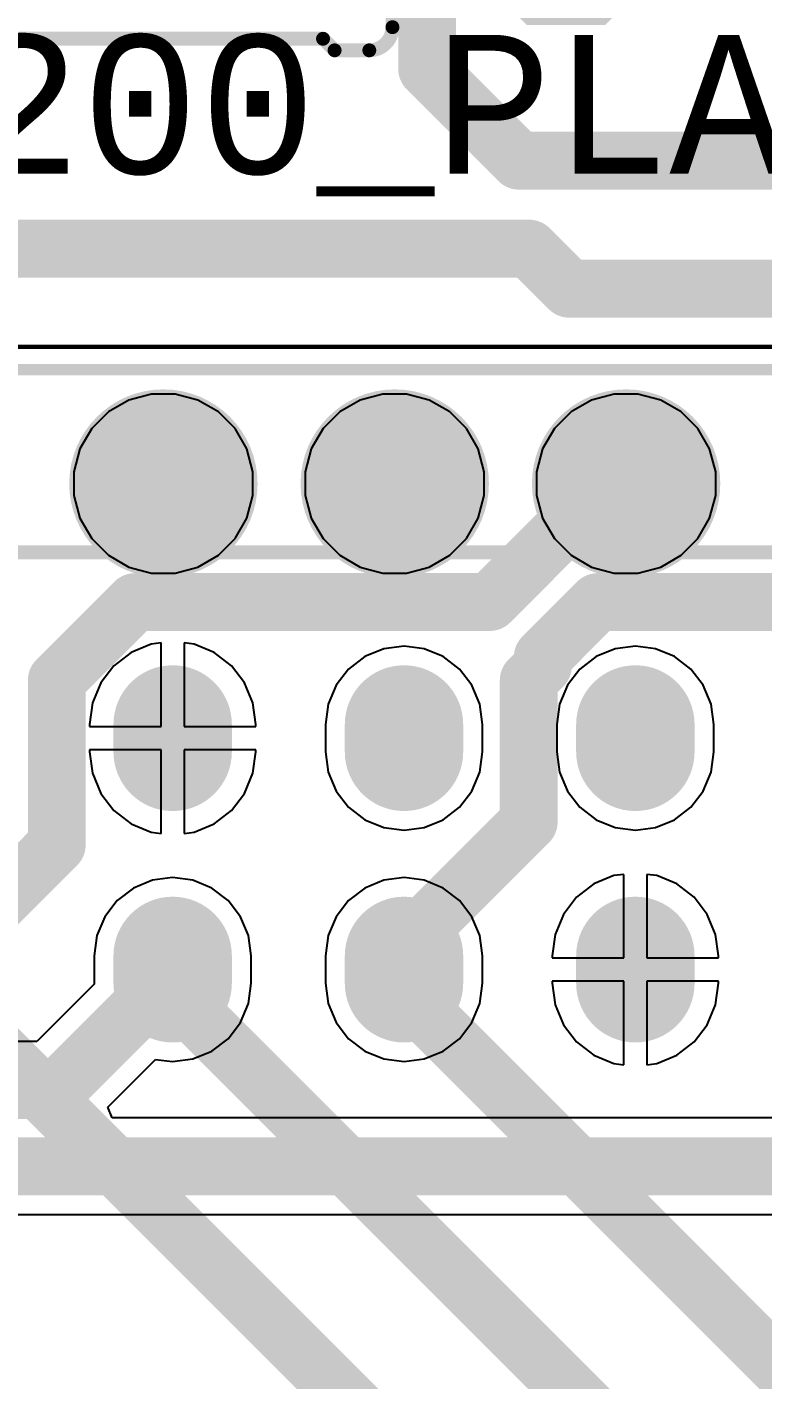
# Model space of a CAD drawing. Header units: inches. Extents: x -0.01 to 8.25, y -0.01 to 4.91.
# Drawn here: x 0.587 to 0.905, y 1.18 to 1.765 of the extents above; entities that cross this region are included whole.
import ezdxf

# ---------------------------------------------------------------- set-up
doc = ezdxf.new("R2010")
doc.units = ezdxf.units.IN
doc.header["$MEASUREMENT"] = 0
for name, color, linetype in [('Bottom Courtyard', 56, 'Continuous'), ('Bottom Layer', 5, 'Continuous'), ('Bottom Solder', 6, 'Continuous'), ('Multi-Layer', 9, 'Continuous'), ('Pad Holes', 156, 'Continuous'), ('Top Assembly', 56, 'Continuous'), ('Top Courtyard', 56, 'Continuous'), ('Top Layer', 1, 'Continuous'), ('Top Overlay', 2, 'Continuous'), ('Top Solder', 216, 'Continuous')]:
    doc.layers.add(name, color=color, linetype=linetype)
doc.styles.add('Consolas', font='', dxfattribs={"height": 0.2})
doc.styles.get('Consolas').set_extended_font_data('Consolas')

# ---------------------------------------------------------------- blocks, each defined once
blk = doc.blocks.new('MODULE_ESP32_DEVKITC_32D_37')
at = {"layer": 'Bottom Layer'}
h = blk.add_hatch(color=5, dxfattribs=at)
edge = h.paths.add_edge_path()
edge.add_arc((0.5, 0.47795), 0.03071, 0, 360)
h = blk.add_hatch(color=5, dxfattribs=at)
edge = h.paths.add_edge_path()
edge.add_arc((0.5, 0.37795), 0.03071, 0, 360)
h = blk.add_hatch(color=5, dxfattribs=at)
edge = h.paths.add_edge_path()
edge.add_arc((0.5, 0.27795), 0.03071, 0, 360)
at = {"layer": 'Bottom Solder'}
h = blk.add_hatch(color=6, dxfattribs=at)
edge = h.paths.add_edge_path()
edge.add_arc((0.5, 0.47795), 0.04071, 0, 360)
h = blk.add_hatch(color=6, dxfattribs=at)
edge = h.paths.add_edge_path()
edge.add_arc((0.5, 0.37795), 0.04071, 0, 360)
h = blk.add_hatch(color=6, dxfattribs=at)
edge = h.paths.add_edge_path()
edge.add_arc((0.5, 0.27795), 0.04071, 0, 360)
at = {"layer": 'Multi-Layer'}
h = blk.add_hatch(color=9, dxfattribs=at)
edge = h.paths.add_edge_path()
edge.add_arc((0.5, 0.47795), 0.03071, 0, 360)
h = blk.add_hatch(color=9, dxfattribs=at)
edge = h.paths.add_edge_path()
edge.add_arc((0.5, 0.37795), 0.03071, 0, 360)
h = blk.add_hatch(color=9, dxfattribs=at)
edge = h.paths.add_edge_path()
edge.add_arc((0.5, 0.27795), 0.03071, 0, 360)
at = {"layer": 'Pad Holes'}
h = blk.add_hatch(color=7, dxfattribs=at)
edge = h.paths.add_edge_path()
edge.add_arc((0.5, 0.47795), 0.02047, 0, 360)
h = blk.add_hatch(color=7, dxfattribs=at)
edge = h.paths.add_edge_path()
edge.add_arc((0.5, 0.37795), 0.02047, 0, 360)
h = blk.add_hatch(color=7, dxfattribs=at)
edge = h.paths.add_edge_path()
edge.add_arc((0.5, 0.27795), 0.02047, 0, 360)
at = {"layer": 'Top Layer'}
h = blk.add_hatch(color=1, dxfattribs=at)
edge = h.paths.add_edge_path()
edge.add_arc((0.5, 0.47795), 0.03071, 0, 360)
h = blk.add_hatch(color=1, dxfattribs=at)
edge = h.paths.add_edge_path()
edge.add_arc((0.5, 0.37795), 0.03071, 0, 360)
h = blk.add_hatch(color=1, dxfattribs=at)
edge = h.paths.add_edge_path()
edge.add_arc((0.5, 0.27795), 0.03071, 0, 360)
at = {"layer": 'Top Solder'}
h = blk.add_hatch(color=216, dxfattribs=at)
edge = h.paths.add_edge_path()
edge.add_arc((0.5, 0.47795), 0.04071, 0, 360)
h = blk.add_hatch(color=216, dxfattribs=at)
edge = h.paths.add_edge_path()
edge.add_arc((0.5, 0.37795), 0.04071, 0, 360)
h = blk.add_hatch(color=216, dxfattribs=at)
edge = h.paths.add_edge_path()
edge.add_arc((0.5, 0.27795), 0.04071, 0, 360)
at = {"layer": 'Top Assembly'}
blk.add_lwpolyline([(0.54921, 1.0689, 0.005, 0.005, 0), (0.54921, -1.07283, 0.005, 0.005, 0)], format="xyseb", dxfattribs=at)
at = {"layer": 'Top Courtyard'}
blk.add_lwpolyline([(0.55906, 1.07874, 0.00197, 0.00197, 0), (0.55906, -1.08268, 0.00197, 0.00197, 0)], format="xyseb", dxfattribs=at)
at = {"layer": 'Top Overlay'}
blk.add_lwpolyline([(0.54921, 1.0689, 0.005, 0.005, 0), (0.54921, -1.07283, 0.005, 0.005, 0)], format="xyseb", dxfattribs=at)
blk = doc.blocks.new('RPI_ZERO_W_38')
at = {"layer": 'Bottom Layer'}
h = blk.add_hatch(color=5, dxfattribs=at)
edge = h.paths.add_edge_path()
edge.add_arc((-1.89213, 0.96378), 0.02559, 180, 360)
edge.add_line((-1.86654, 0.96378), (-1.86654, 0.97559))
edge.add_arc((-1.89213, 0.97559), 0.02559, 0, 180)
edge.add_line((-1.91772, 0.97559), (-1.91772, 0.96378))
h = blk.add_hatch(color=5, dxfattribs=at)
edge = h.paths.add_edge_path()
edge.add_arc((-1.79213, 0.96378), 0.02559, 180, 360)
edge.add_line((-1.76654, 0.96378), (-1.76654, 0.97559))
edge.add_arc((-1.79213, 0.97559), 0.02559, 0, 180)
edge.add_line((-1.81772, 0.97559), (-1.81772, 0.96378))
h = blk.add_hatch(color=5, dxfattribs=at)
edge = h.paths.add_edge_path()
edge.add_arc((-1.69213, 0.96378), 0.02559, 180, 360)
edge.add_line((-1.66654, 0.96378), (-1.66654, 0.97559))
edge.add_arc((-1.69213, 0.97559), 0.02559, 0, 180)
edge.add_line((-1.71772, 0.97559), (-1.71772, 0.96378))
h = blk.add_hatch(color=5, dxfattribs=at)
edge = h.paths.add_edge_path()
edge.add_arc((-1.89213, 0.86378), 0.02559, 180, 360)
edge.add_line((-1.86654, 0.86378), (-1.86654, 0.87559))
edge.add_arc((-1.89213, 0.87559), 0.02559, 0, 180)
edge.add_line((-1.91772, 0.87559), (-1.91772, 0.86378))
h = blk.add_hatch(color=5, dxfattribs=at)
edge = h.paths.add_edge_path()
edge.add_arc((-1.79213, 0.86378), 0.02559, 180, 360)
edge.add_line((-1.76654, 0.86378), (-1.76654, 0.87559))
edge.add_arc((-1.79213, 0.87559), 0.02559, 0, 180)
edge.add_line((-1.81772, 0.87559), (-1.81772, 0.86378))
h = blk.add_hatch(color=5, dxfattribs=at)
edge = h.paths.add_edge_path()
edge.add_arc((-1.69213, 0.86378), 0.02559, 180, 360)
edge.add_line((-1.66654, 0.86378), (-1.66654, 0.87559))
edge.add_arc((-1.69213, 0.87559), 0.02559, 0, 180)
edge.add_line((-1.71772, 0.87559), (-1.71772, 0.86378))
at = {"layer": 'Bottom Solder'}
h = blk.add_hatch(color=6, dxfattribs=at)
edge = h.paths.add_edge_path()
edge.add_arc((-1.89213, 0.96378), 0.02559, 180, 360)
edge.add_line((-1.86654, 0.96378), (-1.86654, 0.97559))
edge.add_arc((-1.89213, 0.97559), 0.02559, 0, 180)
edge.add_line((-1.91772, 0.97559), (-1.91772, 0.96378))
h = blk.add_hatch(color=6, dxfattribs=at)
edge = h.paths.add_edge_path()
edge.add_arc((-1.79213, 0.96378), 0.02559, 180, 360)
edge.add_line((-1.76654, 0.96378), (-1.76654, 0.97559))
edge.add_arc((-1.79213, 0.97559), 0.02559, 0, 180)
edge.add_line((-1.81772, 0.97559), (-1.81772, 0.96378))
h = blk.add_hatch(color=6, dxfattribs=at)
edge = h.paths.add_edge_path()
edge.add_arc((-1.69213, 0.96378), 0.02559, 180, 360)
edge.add_line((-1.66654, 0.96378), (-1.66654, 0.97559))
edge.add_arc((-1.69213, 0.97559), 0.02559, 0, 180)
edge.add_line((-1.71772, 0.97559), (-1.71772, 0.96378))
h = blk.add_hatch(color=6, dxfattribs=at)
edge = h.paths.add_edge_path()
edge.add_arc((-1.89213, 0.86378), 0.02559, 180, 360)
edge.add_line((-1.86654, 0.86378), (-1.86654, 0.87559))
edge.add_arc((-1.89213, 0.87559), 0.02559, 0, 180)
edge.add_line((-1.91772, 0.87559), (-1.91772, 0.86378))
h = blk.add_hatch(color=6, dxfattribs=at)
edge = h.paths.add_edge_path()
edge.add_arc((-1.79213, 0.86378), 0.02559, 180, 360)
edge.add_line((-1.76654, 0.86378), (-1.76654, 0.87559))
edge.add_arc((-1.79213, 0.87559), 0.02559, 0, 180)
edge.add_line((-1.81772, 0.87559), (-1.81772, 0.86378))
h = blk.add_hatch(color=6, dxfattribs=at)
edge = h.paths.add_edge_path()
edge.add_arc((-1.69213, 0.86378), 0.02559, 180, 360)
edge.add_line((-1.66654, 0.86378), (-1.66654, 0.87559))
edge.add_arc((-1.69213, 0.87559), 0.02559, 0, 180)
edge.add_line((-1.71772, 0.87559), (-1.71772, 0.86378))
at = {"layer": 'Multi-Layer'}
h = blk.add_hatch(color=9, dxfattribs=at)
edge = h.paths.add_edge_path()
edge.add_arc((-1.89213, 0.96378), 0.02559, 180, 360)
edge.add_line((-1.86654, 0.96378), (-1.86654, 0.97559))
edge.add_arc((-1.89213, 0.97559), 0.02559, 0, 180)
edge.add_line((-1.91772, 0.97559), (-1.91772, 0.96378))
h = blk.add_hatch(color=9, dxfattribs=at)
edge = h.paths.add_edge_path()
edge.add_arc((-1.79213, 0.96378), 0.02559, 180, 360)
edge.add_line((-1.76654, 0.96378), (-1.76654, 0.97559))
edge.add_arc((-1.79213, 0.97559), 0.02559, 0, 180)
edge.add_line((-1.81772, 0.97559), (-1.81772, 0.96378))
h = blk.add_hatch(color=9, dxfattribs=at)
edge = h.paths.add_edge_path()
edge.add_arc((-1.69213, 0.96378), 0.02559, 180, 360)
edge.add_line((-1.66654, 0.96378), (-1.66654, 0.97559))
edge.add_arc((-1.69213, 0.97559), 0.02559, 0, 180)
edge.add_line((-1.71772, 0.97559), (-1.71772, 0.96378))
h = blk.add_hatch(color=9, dxfattribs=at)
edge = h.paths.add_edge_path()
edge.add_arc((-1.89213, 0.86378), 0.02559, 180, 360)
edge.add_line((-1.86654, 0.86378), (-1.86654, 0.87559))
edge.add_arc((-1.89213, 0.87559), 0.02559, 0, 180)
edge.add_line((-1.91772, 0.87559), (-1.91772, 0.86378))
h = blk.add_hatch(color=9, dxfattribs=at)
edge = h.paths.add_edge_path()
edge.add_arc((-1.79213, 0.86378), 0.02559, 180, 360)
edge.add_line((-1.76654, 0.86378), (-1.76654, 0.87559))
edge.add_arc((-1.79213, 0.87559), 0.02559, 0, 180)
edge.add_line((-1.81772, 0.87559), (-1.81772, 0.86378))
h = blk.add_hatch(color=9, dxfattribs=at)
edge = h.paths.add_edge_path()
edge.add_arc((-1.69213, 0.86378), 0.02559, 180, 360)
edge.add_line((-1.66654, 0.86378), (-1.66654, 0.87559))
edge.add_arc((-1.69213, 0.87559), 0.02559, 0, 180)
edge.add_line((-1.71772, 0.87559), (-1.71772, 0.86378))
at = {"layer": 'Pad Holes'}
h = blk.add_hatch(color=7, dxfattribs=at)
edge = h.paths.add_edge_path()
edge.add_arc((-1.89213, 0.96969), 0.02, 0, 360)
h = blk.add_hatch(color=7, dxfattribs=at)
edge = h.paths.add_edge_path()
edge.add_arc((-1.79213, 0.96969), 0.02, 0, 360)
h = blk.add_hatch(color=7, dxfattribs=at)
edge = h.paths.add_edge_path()
edge.add_arc((-1.69213, 0.96969), 0.02, 0, 360)
h = blk.add_hatch(color=7, dxfattribs=at)
edge = h.paths.add_edge_path()
edge.add_arc((-1.89213, 0.86969), 0.02, 0, 360)
h = blk.add_hatch(color=7, dxfattribs=at)
edge = h.paths.add_edge_path()
edge.add_arc((-1.79213, 0.86969), 0.02, 0, 360)
h = blk.add_hatch(color=7, dxfattribs=at)
edge = h.paths.add_edge_path()
edge.add_arc((-1.69213, 0.86969), 0.02, 0, 360)
at = {"layer": 'Top Layer'}
h = blk.add_hatch(color=1, dxfattribs=at)
edge = h.paths.add_edge_path()
edge.add_arc((-1.89213, 0.96378), 0.02559, 180, 360)
edge.add_line((-1.86654, 0.96378), (-1.86654, 0.97559))
edge.add_arc((-1.89213, 0.97559), 0.02559, 0, 180)
edge.add_line((-1.91772, 0.97559), (-1.91772, 0.96378))
h = blk.add_hatch(color=1, dxfattribs=at)
edge = h.paths.add_edge_path()
edge.add_arc((-1.79213, 0.96378), 0.02559, 180, 360)
edge.add_line((-1.76654, 0.96378), (-1.76654, 0.97559))
edge.add_arc((-1.79213, 0.97559), 0.02559, 0, 180)
edge.add_line((-1.81772, 0.97559), (-1.81772, 0.96378))
h = blk.add_hatch(color=1, dxfattribs=at)
edge = h.paths.add_edge_path()
edge.add_arc((-1.69213, 0.96378), 0.02559, 180, 360)
edge.add_line((-1.66654, 0.96378), (-1.66654, 0.97559))
edge.add_arc((-1.69213, 0.97559), 0.02559, 0, 180)
edge.add_line((-1.71772, 0.97559), (-1.71772, 0.96378))
h = blk.add_hatch(color=1, dxfattribs=at)
edge = h.paths.add_edge_path()
edge.add_arc((-1.89213, 0.86378), 0.02559, 180, 360)
edge.add_line((-1.86654, 0.86378), (-1.86654, 0.87559))
edge.add_arc((-1.89213, 0.87559), 0.02559, 0, 180)
edge.add_line((-1.91772, 0.87559), (-1.91772, 0.86378))
h = blk.add_hatch(color=1, dxfattribs=at)
edge = h.paths.add_edge_path()
edge.add_arc((-1.79213, 0.86378), 0.02559, 180, 360)
edge.add_line((-1.76654, 0.86378), (-1.76654, 0.87559))
edge.add_arc((-1.79213, 0.87559), 0.02559, 0, 180)
edge.add_line((-1.81772, 0.87559), (-1.81772, 0.86378))
h = blk.add_hatch(color=1, dxfattribs=at)
edge = h.paths.add_edge_path()
edge.add_arc((-1.69213, 0.86378), 0.02559, 180, 360)
edge.add_line((-1.66654, 0.86378), (-1.66654, 0.87559))
edge.add_arc((-1.69213, 0.87559), 0.02559, 0, 180)
edge.add_line((-1.71772, 0.87559), (-1.71772, 0.86378))
at = {"layer": 'Top Solder'}
h = blk.add_hatch(color=216, dxfattribs=at)
edge = h.paths.add_edge_path()
edge.add_arc((-1.89213, 0.96378), 0.02559, 180, 360)
edge.add_line((-1.86654, 0.96378), (-1.86654, 0.97559))
edge.add_arc((-1.89213, 0.97559), 0.02559, 0, 180)
edge.add_line((-1.91772, 0.97559), (-1.91772, 0.96378))
h = blk.add_hatch(color=216, dxfattribs=at)
edge = h.paths.add_edge_path()
edge.add_arc((-1.79213, 0.96378), 0.02559, 180, 360)
edge.add_line((-1.76654, 0.96378), (-1.76654, 0.97559))
edge.add_arc((-1.79213, 0.97559), 0.02559, 0, 180)
edge.add_line((-1.81772, 0.97559), (-1.81772, 0.96378))
h = blk.add_hatch(color=216, dxfattribs=at)
edge = h.paths.add_edge_path()
edge.add_arc((-1.69213, 0.96378), 0.02559, 180, 360)
edge.add_line((-1.66654, 0.96378), (-1.66654, 0.97559))
edge.add_arc((-1.69213, 0.97559), 0.02559, 0, 180)
edge.add_line((-1.71772, 0.97559), (-1.71772, 0.96378))
h = blk.add_hatch(color=216, dxfattribs=at)
edge = h.paths.add_edge_path()
edge.add_arc((-1.89213, 0.86378), 0.02559, 180, 360)
edge.add_line((-1.86654, 0.86378), (-1.86654, 0.87559))
edge.add_arc((-1.89213, 0.87559), 0.02559, 0, 180)
edge.add_line((-1.91772, 0.87559), (-1.91772, 0.86378))
h = blk.add_hatch(color=216, dxfattribs=at)
edge = h.paths.add_edge_path()
edge.add_arc((-1.79213, 0.86378), 0.02559, 180, 360)
edge.add_line((-1.76654, 0.86378), (-1.76654, 0.87559))
edge.add_arc((-1.79213, 0.87559), 0.02559, 0, 180)
edge.add_line((-1.81772, 0.87559), (-1.81772, 0.86378))
h = blk.add_hatch(color=216, dxfattribs=at)
edge = h.paths.add_edge_path()
edge.add_arc((-1.69213, 0.86378), 0.02559, 180, 360)
edge.add_line((-1.66654, 0.86378), (-1.66654, 0.87559))
edge.add_arc((-1.69213, 0.87559), 0.02559, 0, 180)
edge.add_line((-1.71772, 0.87559), (-1.71772, 0.86378))
at = {"layer": 'Top Overlay'}
blk.add_lwpolyline([(-2.45, 1.05, 0.006, 0.006, 0), (0.2, 1.05, 0.006, 0.006, 0)], format="xyseb", dxfattribs=at)
blk = doc.blocks.new('0207_10_71')
at = {"layer": 'Bottom Layer'}
for points in [[(-0.188, 0.024), (-0.212, 0.024), (-0.224, 0.012), (-0.224, -0.012), (-0.212, -0.024), (-0.188, -0.024), (-0.176, -0.012), (-0.176, 0.012)], [(0.212, 0.024), (0.188, 0.024), (0.176, 0.012), (0.176, -0.012), (0.188, -0.024), (0.212, -0.024), (0.224, -0.012), (0.224, 0.012)]]:
    blk.add_hatch(color=5, dxfattribs=at).paths.add_polyline_path(points)
at = {"layer": 'Bottom Solder'}
for points in [[(-0.183, 0.034), (-0.217, 0.034), (-0.234, 0.017), (-0.234, -0.017), (-0.217, -0.034), (-0.183, -0.034), (-0.166, -0.017), (-0.166, 0.017)], [(0.217, 0.034), (0.183, 0.034), (0.166, 0.017), (0.166, -0.017), (0.183, -0.034), (0.217, -0.034), (0.234, -0.017), (0.234, 0.017)]]:
    blk.add_hatch(color=6, dxfattribs=at).paths.add_polyline_path(points)
at = {"layer": 'Multi-Layer'}
for points in [[(-0.188, 0.024), (-0.212, 0.024), (-0.224, 0.012), (-0.224, -0.012), (-0.212, -0.024), (-0.188, -0.024), (-0.176, -0.012), (-0.176, 0.012)], [(0.212, 0.024), (0.188, 0.024), (0.176, 0.012), (0.176, -0.012), (0.188, -0.024), (0.212, -0.024), (0.224, -0.012), (0.224, 0.012)]]:
    blk.add_hatch(color=9, dxfattribs=at).paths.add_polyline_path(points)
at = {"layer": 'Pad Holes'}
h = blk.add_hatch(color=7, dxfattribs=at)
edge = h.paths.add_edge_path()
edge.add_arc((-0.2, 0), 0.016, 0, 360)
h = blk.add_hatch(color=7, dxfattribs=at)
edge = h.paths.add_edge_path()
edge.add_arc((0.2, 0), 0.016, 0, 360)
at = {"layer": 'Top Layer'}
for points in [[(-0.188, 0.024), (-0.212, 0.024), (-0.224, 0.012), (-0.224, -0.012), (-0.212, -0.024), (-0.188, -0.024), (-0.176, -0.012), (-0.176, 0.012)], [(0.212, 0.024), (0.188, 0.024), (0.176, 0.012), (0.176, -0.012), (0.188, -0.024), (0.212, -0.024), (0.224, -0.012), (0.224, 0.012)]]:
    blk.add_hatch(color=1, dxfattribs=at).paths.add_polyline_path(points)
at = {"layer": 'Top Overlay'}
for points in [[(-0.159, -0.012), (-0.125, -0.012), (-0.125, 0.012), (-0.159, 0.012)], [(0.125, -0.012), (0.159, -0.012), (0.159, 0.012), (0.125, 0.012)]]:
    blk.add_hatch(color=2, dxfattribs=at).paths.add_polyline_path(points)
at = {"layer": 'Top Solder'}
for points in [[(-0.183, 0.034), (-0.217, 0.034), (-0.234, 0.017), (-0.234, -0.017), (-0.217, -0.034), (-0.183, -0.034), (-0.166, -0.017), (-0.166, 0.017)], [(0.217, 0.034), (0.183, 0.034), (0.166, 0.017), (0.166, -0.017), (0.183, -0.034), (0.217, -0.034), (0.234, -0.017), (0.234, 0.017)]]:
    blk.add_hatch(color=216, dxfattribs=at).paths.add_polyline_path(points)
at = {"layer": 'Bottom Courtyard'}
for points in [[(-0.2, 0, 0.024, 0.024, 0), (-0.16, 0, 0.024, 0.024, 0)], [(0.16, 0, 0.024, 0.024, 0), (0.2, 0, 0.024, 0.024, 0)]]:
    blk.add_lwpolyline(points, format="xyseb", dxfattribs=at)
for points in [[(-0.206, 0, 0.012, 0.012, 1), (-0.194, 0, 0.012, 0.012, 1)], [(-0.166, 0, 0.012, 0.012, 1), (-0.154, 0, 0.012, 0.012, 1)], [(0.154, 0, 0.012, 0.012, 1), (0.166, 0, 0.012, 0.012, 1)], [(0.194, 0, 0.012, 0.012, 1), (0.206, 0, 0.012, 0.012, 1)]]:
    blk.add_lwpolyline(points, format="xyseb", close=True, dxfattribs=at)
at = {"layer": 'Top Overlay'}
for points in [[(-0.125, 0.035, 0.006, 0.006, -0.414214), (-0.115, 0.045, 0.006, 0.006, 0)], [(-0.115, 0.045, 0.006, 0.006, 0), (-0.1, 0.045, 0.006, 0.006, 0)], [(-0.1, 0.045, 0.006, 0.006, 0), (-0.095, 0.04, 0.006, 0.006, 0)], [(0.095, 0.04, 0.006, 0.006, 0), (0.1, 0.045, 0.006, 0.006, 0)], [(0.1, 0.045, 0.006, 0.006, 0), (0.115, 0.045, 0.006, 0.006, 0)], [(0.115, 0.045, 0.006, 0.006, -0.414214), (0.125, 0.035, 0.006, 0.006, 0)], [(-0.095, 0.04, 0.006, 0.006, 0), (0.095, 0.04, 0.006, 0.006, 0)], [(-0.125, -0.035, 0.006, 0.006, 0), (-0.125, 0.035, 0.006, 0.006, 0)], [(0.125, -0.035, 0.006, 0.006, 0), (0.125, 0.035, 0.006, 0.006, 0)], [(-0.115, -0.045, 0.006, 0.006, -0.414214), (-0.125, -0.035, 0.006, 0.006, 0)], [(0.125, -0.035, 0.006, 0.006, -0.414214), (0.115, -0.045, 0.006, 0.006, 0)], [(-0.1, -0.045, 0.006, 0.006, 0), (-0.095, -0.04, 0.006, 0.006, 0)], [(-0.095, -0.04, 0.006, 0.006, 0), (0.095, -0.04, 0.006, 0.006, 0)], [(0.095, -0.04, 0.006, 0.006, 0), (0.1, -0.045, 0.006, 0.006, 0)], [(-0.115, -0.045, 0.006, 0.006, 0), (-0.1, -0.045, 0.006, 0.006, 0)], [(0.1, -0.045, 0.006, 0.006, 0), (0.115, -0.045, 0.006, 0.006, 0)]]:
    blk.add_lwpolyline(points, format="xyseb", dxfattribs=at)
for points in [[(-0.1165, 0.045, 0.003, 0.003, 1), (-0.1135, 0.045, 0.003, 0.003, 1)], [(-0.1165, 0.045, 0.003, 0.003, 1), (-0.1135, 0.045, 0.003, 0.003, 1)], [(-0.1015, 0.045, 0.003, 0.003, 1), (-0.0985, 0.045, 0.003, 0.003, 1)], [(-0.1015, 0.045, 0.003, 0.003, 1), (-0.0985, 0.045, 0.003, 0.003, 1)], [(0.0985, 0.045, 0.003, 0.003, 1), (0.1015, 0.045, 0.003, 0.003, 1)], [(0.0985, 0.045, 0.003, 0.003, 1), (0.1015, 0.045, 0.003, 0.003, 1)], [(0.1135, 0.045, 0.003, 0.003, 1), (0.1165, 0.045, 0.003, 0.003, 1)], [(0.1135, 0.045, 0.003, 0.003, 1), (0.1165, 0.045, 0.003, 0.003, 1)], [(-0.0965, 0.04, 0.003, 0.003, 1), (-0.0935, 0.04, 0.003, 0.003, 1)], [(-0.0965, 0.04, 0.003, 0.003, 1), (-0.0935, 0.04, 0.003, 0.003, 1)], [(0.0935, 0.04, 0.003, 0.003, 1), (0.0965, 0.04, 0.003, 0.003, 1)], [(0.0935, 0.04, 0.003, 0.003, 1), (0.0965, 0.04, 0.003, 0.003, 1)], [(-0.1265, 0.035, 0.003, 0.003, 1), (-0.1235, 0.035, 0.003, 0.003, 1)], [(-0.1265, 0.035, 0.003, 0.003, 1), (-0.1235, 0.035, 0.003, 0.003, 1)], [(0.1235, 0.035, 0.003, 0.003, 1), (0.1265, 0.035, 0.003, 0.003, 1)], [(0.1235, 0.035, 0.003, 0.003, 1), (0.1265, 0.035, 0.003, 0.003, 1)], [(-0.1265, -0.035, 0.003, 0.003, 1), (-0.1235, -0.035, 0.003, 0.003, 1)], [(-0.1265, -0.035, 0.003, 0.003, 1), (-0.1235, -0.035, 0.003, 0.003, 1)], [(0.1235, -0.035, 0.003, 0.003, 1), (0.1265, -0.035, 0.003, 0.003, 1)], [(0.1235, -0.035, 0.003, 0.003, 1), (0.1265, -0.035, 0.003, 0.003, 1)], [(-0.0965, -0.04, 0.003, 0.003, 1), (-0.0935, -0.04, 0.003, 0.003, 1)], [(-0.0965, -0.04, 0.003, 0.003, 1), (-0.0935, -0.04, 0.003, 0.003, 1)], [(0.0935, -0.04, 0.003, 0.003, 1), (0.0965, -0.04, 0.003, 0.003, 1)], [(0.0935, -0.04, 0.003, 0.003, 1), (0.0965, -0.04, 0.003, 0.003, 1)], [(-0.1165, -0.045, 0.003, 0.003, 1), (-0.1135, -0.045, 0.003, 0.003, 1)], [(-0.1165, -0.045, 0.003, 0.003, 1), (-0.1135, -0.045, 0.003, 0.003, 1)], [(-0.1015, -0.045, 0.003, 0.003, 1), (-0.0985, -0.045, 0.003, 0.003, 1)], [(-0.1015, -0.045, 0.003, 0.003, 1), (-0.0985, -0.045, 0.003, 0.003, 1)], [(0.0985, -0.045, 0.003, 0.003, 1), (0.1015, -0.045, 0.003, 0.003, 1)], [(0.0985, -0.045, 0.003, 0.003, 1), (0.1015, -0.045, 0.003, 0.003, 1)], [(0.1135, -0.045, 0.003, 0.003, 1), (0.1165, -0.045, 0.003, 0.003, 1)], [(0.1135, -0.045, 0.003, 0.003, 1), (0.1165, -0.045, 0.003, 0.003, 1)]]:
    blk.add_lwpolyline(points, format="xyseb", close=True, dxfattribs=at)

msp = doc.modelspace()

# ---------------------------------------------------------------- linework, layer by layer
at = {"layer": 'Bottom Layer'}
for p, q in [((0.63106, 1.60387), (0.62223, 1.59877)), ((0.6409, 1.6065), (0.63106, 1.60387)), ((0.6511, 1.6065), (0.6409, 1.6065)), ((0.66094, 1.60387), (0.6511, 1.6065)), ((0.66977, 1.59877), (0.66094, 1.60387)), ((0.73106, 1.60387), (0.72223, 1.59877)), ((0.7409, 1.6065), (0.73106, 1.60387)), ((0.7511, 1.6065), (0.7409, 1.6065)), ((0.76094, 1.60387), (0.7511, 1.6065)), ((0.76977, 1.59877), (0.76094, 1.60387)), ((0.83106, 1.60387), (0.82223, 1.59877)), ((0.8409, 1.6065), (0.83106, 1.60387)), ((0.8511, 1.6065), (0.8409, 1.6065)), ((0.86094, 1.60387), (0.8511, 1.6065)), ((0.86977, 1.59877), (0.86094, 1.60387)), ((0.62223, 1.59877), (0.61503, 1.59156)), ((0.67698, 1.59156), (0.66977, 1.59877)), ((0.72223, 1.59877), (0.71503, 1.59156)), ((0.77698, 1.59156), (0.76977, 1.59877)), ((0.82223, 1.59877), (0.81503, 1.59156)), ((0.87698, 1.59156), (0.86977, 1.59877)), ((0.61503, 1.59156), (0.60993, 1.58274)), ((0.68207, 1.58274), (0.67698, 1.59156)), ((0.71503, 1.59156), (0.70993, 1.58274)), ((0.78207, 1.58274), (0.77698, 1.59156)), ((0.81503, 1.59156), (0.80993, 1.58274)), ((0.88207, 1.58274), (0.87698, 1.59156)), ((0.60993, 1.58274), (0.60729, 1.57289)), ((0.68471, 1.57289), (0.68207, 1.58274)), ((0.70993, 1.58274), (0.70729, 1.57289)), ((0.78471, 1.57289), (0.78207, 1.58274)), ((0.80993, 1.58274), (0.80729, 1.57289)), ((0.88471, 1.57289), (0.88207, 1.58274)), ((0.60729, 1.57289), (0.60729, 1.5627)), ((0.68471, 1.5627), (0.68471, 1.57289)), ((0.70729, 1.57289), (0.70729, 1.5627)), ((0.78471, 1.5627), (0.78471, 1.57289)), ((0.80729, 1.57289), (0.80729, 1.5627)), ((0.88471, 1.5627), (0.88471, 1.57289)), ((0.60729, 1.5627), (0.60993, 1.55286)), ((0.68207, 1.55286), (0.68471, 1.5627)), ((0.70729, 1.5627), (0.70993, 1.55286)), ((0.78207, 1.55286), (0.78471, 1.5627)), ((0.80729, 1.5627), (0.80993, 1.55286)), ((0.88207, 1.55286), (0.88471, 1.5627)), ((0.60993, 1.55286), (0.61503, 1.54403)), ((0.67698, 1.54403), (0.68207, 1.55286)), ((0.70993, 1.55286), (0.71503, 1.54403)), ((0.77698, 1.54403), (0.78207, 1.55286)), ((0.80993, 1.55286), (0.81503, 1.54403)), ((0.87698, 1.54403), (0.88207, 1.55286)), ((0.61503, 1.54403), (0.62223, 1.53682)), ((0.66977, 1.53682), (0.67698, 1.54403)), ((0.71503, 1.54403), (0.72223, 1.53682)), ((0.76977, 1.53682), (0.77698, 1.54403)), ((0.81503, 1.54403), (0.82223, 1.53682)), ((0.86977, 1.53682), (0.87698, 1.54403)), ((0.62223, 1.53682), (0.63106, 1.53173)), ((0.63106, 1.53173), (0.6409, 1.52909)), ((0.6511, 1.52909), (0.66094, 1.53173)), ((0.66094, 1.53173), (0.66977, 1.53682)), ((0.72223, 1.53682), (0.73106, 1.53173)), ((0.73106, 1.53173), (0.7409, 1.52909)), ((0.7511, 1.52909), (0.76094, 1.53173)), ((0.76094, 1.53173), (0.76977, 1.53682)), ((0.82223, 1.53682), (0.83106, 1.53173)), ((0.83106, 1.53173), (0.8409, 1.52909)), ((0.8511, 1.52909), (0.86094, 1.53173)), ((0.86094, 1.53173), (0.86977, 1.53682)), ((0.6409, 1.52909), (0.6511, 1.52909)), ((0.7409, 1.52909), (0.7511, 1.52909)), ((0.8409, 1.52909), (0.8511, 1.52909)), ((0.64071, 1.49838), (0.63205, 1.49479)), ((0.645, 1.49894), (0.64071, 1.49838)), ((0.645, 1.4628), (0.645, 1.49894)), ((0.65929, 1.49838), (0.655, 1.49894)), ((0.655, 1.49894), (0.655, 1.4628)), ((0.66795, 1.49479), (0.65929, 1.49838)), ((0.75, 1.49758), (0.74123, 1.49643)), ((0.75877, 1.49643), (0.75, 1.49758)), ((0.85, 1.49758), (0.84123, 1.49643)), ((0.85877, 1.49643), (0.85, 1.49758)), ((0.63205, 1.49479), (0.62462, 1.48909)), ((0.67538, 1.48909), (0.66795, 1.49479)), ((0.73306, 1.49304), (0.72604, 1.48766)), ((0.74123, 1.49643), (0.73306, 1.49304)), ((0.76694, 1.49304), (0.75877, 1.49643)), ((0.77396, 1.48766), (0.76694, 1.49304)), ((0.83306, 1.49304), (0.82604, 1.48766)), ((0.84123, 1.49643), (0.83306, 1.49304)), ((0.86694, 1.49304), (0.85877, 1.49643)), ((0.87396, 1.48766), (0.86694, 1.49304)), ((0.62462, 1.48909), (0.61891, 1.48165)), ((0.68109, 1.48165), (0.67538, 1.48909)), ((0.72604, 1.48766), (0.72066, 1.48064)), ((0.77934, 1.48064), (0.77396, 1.48766)), ((0.82604, 1.48766), (0.82066, 1.48064)), ((0.87934, 1.48064), (0.87396, 1.48766)), ((0.61891, 1.48165), (0.61533, 1.47299)), ((0.68467, 1.47299), (0.68109, 1.48165)), ((0.72066, 1.48064), (0.71727, 1.47247)), ((0.78273, 1.47247), (0.77934, 1.48064)), ((0.82066, 1.48064), (0.81727, 1.47247)), ((0.88273, 1.47247), (0.87934, 1.48064)), ((0.61533, 1.47299), (0.6141, 1.4637)), ((0.6859, 1.4637), (0.68467, 1.47299)), ((0.71727, 1.47247), (0.71612, 1.4637)), ((0.78388, 1.4637), (0.78273, 1.47247)), ((0.81727, 1.47247), (0.81612, 1.4637)), ((0.88388, 1.4637), (0.88273, 1.47247)), ((0.6141, 1.4637), (0.6141, 1.4628)), ((0.6141, 1.4628), (0.645, 1.4628)), ((0.655, 1.4628), (0.6859, 1.4628)), ((0.6859, 1.4628), (0.6859, 1.4637)), ((0.71612, 1.4637), (0.71612, 1.45189)), ((0.78388, 1.45189), (0.78388, 1.4637)), ((0.81612, 1.4637), (0.81612, 1.45189)), ((0.88388, 1.45189), (0.88388, 1.4637)), ((0.645, 1.4528), (0.6141, 1.4528)), ((0.6141, 1.4528), (0.6141, 1.45189)), ((0.6141, 1.45189), (0.61533, 1.4426)), ((0.645, 1.41665), (0.645, 1.4528)), ((0.6859, 1.4528), (0.655, 1.4528)), ((0.655, 1.4528), (0.655, 1.41665)), ((0.68467, 1.4426), (0.6859, 1.45189)), ((0.6859, 1.45189), (0.6859, 1.4528)), ((0.71612, 1.45189), (0.71727, 1.44312)), ((0.78273, 1.44312), (0.78388, 1.45189)), ((0.81612, 1.45189), (0.81727, 1.44312)), ((0.88273, 1.44312), (0.88388, 1.45189)), ((0.61533, 1.4426), (0.61891, 1.43394)), ((0.68109, 1.43394), (0.68467, 1.4426)), ((0.71727, 1.44312), (0.72066, 1.43495)), ((0.77934, 1.43495), (0.78273, 1.44312)), ((0.81727, 1.44312), (0.82066, 1.43495)), ((0.87934, 1.43495), (0.88273, 1.44312)), ((0.61891, 1.43394), (0.62462, 1.42651)), ((0.67538, 1.42651), (0.68109, 1.43394)), ((0.72066, 1.43495), (0.72604, 1.42793)), ((0.77396, 1.42793), (0.77934, 1.43495)), ((0.82066, 1.43495), (0.82604, 1.42793)), ((0.87396, 1.42793), (0.87934, 1.43495)), ((0.62462, 1.42651), (0.63205, 1.4208)), ((0.66795, 1.4208), (0.67538, 1.42651)), ((0.72604, 1.42793), (0.73306, 1.42255)), ((0.76694, 1.42255), (0.77396, 1.42793)), ((0.82604, 1.42793), (0.83306, 1.42255)), ((0.86694, 1.42255), (0.87396, 1.42793)), ((0.63205, 1.4208), (0.64071, 1.41722)), ((0.65929, 1.41722), (0.66795, 1.4208)), ((0.73306, 1.42255), (0.74123, 1.41916)), ((0.75877, 1.41916), (0.76694, 1.42255)), ((0.83306, 1.42255), (0.84123, 1.41916)), ((0.85877, 1.41916), (0.86694, 1.42255)), ((0.64071, 1.41722), (0.645, 1.41665)), ((0.655, 1.41665), (0.65929, 1.41722)), ((0.74123, 1.41916), (0.75, 1.41801)), ((0.75, 1.41801), (0.75877, 1.41916)), ((0.84123, 1.41916), (0.85, 1.41801)), ((0.85, 1.41801), (0.85877, 1.41916)), ((0.65, 1.39758), (0.64123, 1.39643)), ((0.65877, 1.39643), (0.65, 1.39758)), ((0.75, 1.39758), (0.74123, 1.39643)), ((0.75877, 1.39643), (0.75, 1.39758)), ((0.84071, 1.39838), (0.83205, 1.39479)), ((0.845, 1.39894), (0.84071, 1.39838)), ((0.845, 1.3628), (0.845, 1.39894)), ((0.85929, 1.39838), (0.855, 1.39894)), ((0.855, 1.39894), (0.855, 1.3628)), ((0.86795, 1.39479), (0.85929, 1.39838)), ((0.63306, 1.39304), (0.62604, 1.38766)), ((0.64123, 1.39643), (0.63306, 1.39304)), ((0.66694, 1.39304), (0.65877, 1.39643)), ((0.67396, 1.38766), (0.66694, 1.39304)), ((0.73306, 1.39304), (0.72604, 1.38766)), ((0.74123, 1.39643), (0.73306, 1.39304)), ((0.76694, 1.39304), (0.75877, 1.39643)), ((0.77396, 1.38766), (0.76694, 1.39304)), ((0.83205, 1.39479), (0.82462, 1.38909)), ((0.87538, 1.38909), (0.86795, 1.39479)), ((0.62604, 1.38766), (0.62066, 1.38064)), ((0.67934, 1.38064), (0.67396, 1.38766)), ((0.72604, 1.38766), (0.72066, 1.38064)), ((0.77934, 1.38064), (0.77396, 1.38766)), ((0.82462, 1.38909), (0.81891, 1.38165)), ((0.88109, 1.38165), (0.87538, 1.38909)), ((0.62066, 1.38064), (0.61727, 1.37247)), ((0.68273, 1.37247), (0.67934, 1.38064)), ((0.72066, 1.38064), (0.71727, 1.37247)), ((0.78273, 1.37247), (0.77934, 1.38064)), ((0.81891, 1.38165), (0.81533, 1.37299)), ((0.88467, 1.37299), (0.88109, 1.38165)), ((0.61727, 1.37247), (0.61612, 1.3637)), ((0.68388, 1.3637), (0.68273, 1.37247)), ((0.71727, 1.37247), (0.71612, 1.3637)), ((0.78388, 1.3637), (0.78273, 1.37247)), ((0.81533, 1.37299), (0.8141, 1.3637)), ((0.8859, 1.3637), (0.88467, 1.37299)), ((0.61612, 1.3637), (0.61612, 1.35189)), ((0.68388, 1.35189), (0.68388, 1.3637)), ((0.71612, 1.3637), (0.71612, 1.35189)), ((0.78388, 1.35189), (0.78388, 1.3637)), ((0.8141, 1.3637), (0.8141, 1.3628)), ((0.8141, 1.3628), (0.845, 1.3628)), ((0.855, 1.3628), (0.8859, 1.3628)), ((0.8859, 1.3628), (0.8859, 1.3637)), ((0.61616, 1.35161), (0.59125, 1.3267)), ((0.61612, 1.35189), (0.61616, 1.35161)), ((0.68273, 1.34312), (0.68388, 1.35189)), ((0.71612, 1.35189), (0.71727, 1.34312)), ((0.78273, 1.34312), (0.78388, 1.35189)), ((0.845, 1.3528), (0.8141, 1.3528)), ((0.8141, 1.3528), (0.8141, 1.35189)), ((0.8141, 1.35189), (0.81533, 1.3426)), ((0.845, 1.31665), (0.845, 1.3528)), ((0.8859, 1.3528), (0.855, 1.3528)), ((0.855, 1.3528), (0.855, 1.31665)), ((0.88467, 1.3426), (0.8859, 1.35189)), ((0.8859, 1.35189), (0.8859, 1.3528)), ((0.67934, 1.33495), (0.68273, 1.34312)), ((0.71727, 1.34312), (0.72066, 1.33495)), ((0.77934, 1.33495), (0.78273, 1.34312)), ((0.81533, 1.3426), (0.81891, 1.33394)), ((0.88109, 1.33394), (0.88467, 1.3426)), ((0.67396, 1.32793), (0.67934, 1.33495)), ((0.72066, 1.33495), (0.72604, 1.32793)), ((0.77396, 1.32793), (0.77934, 1.33495)), ((0.81891, 1.33394), (0.82462, 1.32651)), ((0.87538, 1.32651), (0.88109, 1.33394)), ((0.66694, 1.32255), (0.67396, 1.32793)), ((0.72604, 1.32793), (0.73306, 1.32255)), ((0.76694, 1.32255), (0.77396, 1.32793)), ((0.59125, 1.3267), (0.57931, 1.3267)), ((0.65877, 1.31916), (0.66694, 1.32255)), ((0.73306, 1.32255), (0.74123, 1.31916)), ((0.75877, 1.31916), (0.76694, 1.32255)), ((0.82462, 1.32651), (0.83205, 1.3208)), ((0.86795, 1.3208), (0.87538, 1.32651)), ((0.62199, 1.29832), (0.64265, 1.31898)), ((0.64265, 1.31898), (0.65, 1.31801)), ((0.65, 1.31801), (0.65877, 1.31916)), ((0.74123, 1.31916), (0.75, 1.31801)), ((0.75, 1.31801), (0.75877, 1.31916)), ((0.83205, 1.3208), (0.84071, 1.31722)), ((0.84071, 1.31722), (0.845, 1.31665)), ((0.855, 1.31665), (0.85929, 1.31722)), ((0.85929, 1.31722), (0.86795, 1.3208)), ((0.6239, 1.2937), (0.62199, 1.29832)), ((1.15825, 1.2937), (0.6239, 1.2937)), ((0.48796, 1.2519), (1.16691, 1.2519))]:
    msp.add_line(p, q, dxfattribs=at)
for points in [[(0.646, 1.35189, 0.025, 0.025, 0), (0.646, 1.3578, 0.025, 0.025, 0)], [(0.59991, 1.3058, 0.025, 0.025, 0), (0.646, 1.35189, 0.025, 0.025, 0)], [(0.51428, 1.3058, 0.025, 0.025, 0), (0.59991, 1.3058, 0.025, 0.025, 0)], [(0.48796, 1.2728, 0.025, 0.025, 0), (1.16691, 1.2728, 0.025, 0.025, 0)]]:
    msp.add_lwpolyline(points, format="xyseb", dxfattribs=at)
for points in [[(0.63975, 1.3578, 0.0125, 0.0125, 1), (0.65225, 1.3578, 0.0125, 0.0125, 1)], [(0.63975, 1.35189, 0.0125, 0.0125, 1), (0.65225, 1.35189, 0.0125, 0.0125, 1)], [(0.63975, 1.35189, 0.0125, 0.0125, 1), (0.65225, 1.35189, 0.0125, 0.0125, 1)], [(0.59366, 1.3058, 0.0125, 0.0125, 1), (0.60616, 1.3058, 0.0125, 0.0125, 1)], [(0.59366, 1.3058, 0.0125, 0.0125, 1), (0.60616, 1.3058, 0.0125, 0.0125, 1)]]:
    msp.add_lwpolyline(points, format="xyseb", close=True, dxfattribs=at)
at = {"layer": 'Top Layer'}
for points in [[(0.76, 1.747, 0.025, 0.025, 0), (0.76, 1.91, 0.025, 0.025, 0)], [(0.76, 1.747, 0.025, 0.025, 0), (0.79968, 1.70732, 0.025, 0.025, 0)], [(0.79968, 1.70732, 0.025, 0.025, 0), (1.14426, 1.70732, 0.025, 0.025, 0)], [(0.54752, 1.66932, 0.025, 0.025, 0), (0.8041, 1.66932, 0.025, 0.025, 0)], [(0.8041, 1.66932, 0.025, 0.025, 0), (0.82143, 1.65198, 0.025, 0.025, 0)], [(0.82143, 1.65198, 0.025, 0.025, 0), (1.08477, 1.65198, 0.025, 0.025, 0)], [(0.78704, 1.51659, 0.025, 0.025, 0), (0.83824, 1.5678, 0.025, 0.025, 0)], [(0.83824, 1.5678, 0.025, 0.025, 0), (0.846, 1.5678, 0.025, 0.025, 0)], [(0.59991, 1.48279, 0.025, 0.025, 0), (0.6337, 1.51659, 0.025, 0.025, 0)], [(0.6337, 1.51659, 0.025, 0.025, 0), (0.78704, 1.51659, 0.025, 0.025, 0)], [(0.81, 1.49288, 0.025, 0.025, 0), (0.8337, 1.51659, 0.025, 0.025, 0)], [(0.8337, 1.51659, 0.025, 0.025, 0), (0.99103, 1.51659, 0.025, 0.025, 0)], [(0.81, 1.48888, 0.025, 0.025, 0), (0.81, 1.49288, 0.025, 0.025, 0)], [(0.80391, 1.48279, 0.025, 0.025, 0), (0.81, 1.48888, 0.025, 0.025, 0)], [(0.59991, 1.41171, 0.025, 0.025, 0), (0.59991, 1.48279, 0.025, 0.025, 0)], [(0.80391, 1.42161, 0.025, 0.025, 0), (0.80391, 1.48279, 0.025, 0.025, 0)], [(0.746, 1.3637, 0.025, 0.025, 0), (0.80391, 1.42161, 0.025, 0.025, 0)], [(0.546, 1.3578, 0.025, 0.025, 0), (0.59991, 1.41171, 0.025, 0.025, 0)], [(0.746, 1.3578, 0.025, 0.025, 0), (0.746, 1.3637, 0.025, 0.025, 0)], [(0.746, 1.35189, 0.025, 0.025, 0), (0.746, 1.3578, 0.025, 0.025, 0)], [(0.546, 1.35189, 0.025, 0.025, 0), (0.87108, 1.02681, 0.025, 0.025, 0)], [(0.646, 1.35189, 0.025, 0.025, 0), (0.9201, 1.0778, 0.025, 0.025, 0)], [(0.746, 1.35189, 0.025, 0.025, 0), (0.9456, 1.1523, 0.025, 0.025, 0)]]:
    msp.add_lwpolyline(points, format="xyseb", dxfattribs=at)
for points in [[(0.75375, 1.747, 0.0125, 0.0125, 1), (0.76625, 1.747, 0.0125, 0.0125, 1)], [(0.75375, 1.747, 0.0125, 0.0125, 1), (0.76625, 1.747, 0.0125, 0.0125, 1)], [(0.79343, 1.70732, 0.0125, 0.0125, 1), (0.80593, 1.70732, 0.0125, 0.0125, 1)], [(0.79343, 1.70732, 0.0125, 0.0125, 1), (0.80593, 1.70732, 0.0125, 0.0125, 1)], [(0.79785, 1.66932, 0.0125, 0.0125, 1), (0.81035, 1.66932, 0.0125, 0.0125, 1)], [(0.79785, 1.66932, 0.0125, 0.0125, 1), (0.81035, 1.66932, 0.0125, 0.0125, 1)], [(0.81518, 1.65198, 0.0125, 0.0125, 1), (0.82768, 1.65198, 0.0125, 0.0125, 1)], [(0.81518, 1.65198, 0.0125, 0.0125, 1), (0.82768, 1.65198, 0.0125, 0.0125, 1)], [(0.83199, 1.5678, 0.0125, 0.0125, 1), (0.84449, 1.5678, 0.0125, 0.0125, 1)], [(0.83199, 1.5678, 0.0125, 0.0125, 1), (0.84449, 1.5678, 0.0125, 0.0125, 1)], [(0.83975, 1.5678, 0.0125, 0.0125, 1), (0.85225, 1.5678, 0.0125, 0.0125, 1)], [(0.62745, 1.51659, 0.0125, 0.0125, 1), (0.63995, 1.51659, 0.0125, 0.0125, 1)], [(0.62745, 1.51659, 0.0125, 0.0125, 1), (0.63995, 1.51659, 0.0125, 0.0125, 1)], [(0.78079, 1.51659, 0.0125, 0.0125, 1), (0.79329, 1.51659, 0.0125, 0.0125, 1)], [(0.78079, 1.51659, 0.0125, 0.0125, 1), (0.79329, 1.51659, 0.0125, 0.0125, 1)], [(0.82745, 1.51659, 0.0125, 0.0125, 1), (0.83995, 1.51659, 0.0125, 0.0125, 1)], [(0.82745, 1.51659, 0.0125, 0.0125, 1), (0.83995, 1.51659, 0.0125, 0.0125, 1)], [(0.80375, 1.49288, 0.0125, 0.0125, 1), (0.81625, 1.49288, 0.0125, 0.0125, 1)], [(0.80375, 1.49288, 0.0125, 0.0125, 1), (0.81625, 1.49288, 0.0125, 0.0125, 1)], [(0.80375, 1.48888, 0.0125, 0.0125, 1), (0.81625, 1.48888, 0.0125, 0.0125, 1)], [(0.80375, 1.48888, 0.0125, 0.0125, 1), (0.81625, 1.48888, 0.0125, 0.0125, 1)], [(0.59366, 1.48279, 0.0125, 0.0125, 1), (0.60616, 1.48279, 0.0125, 0.0125, 1)], [(0.59366, 1.48279, 0.0125, 0.0125, 1), (0.60616, 1.48279, 0.0125, 0.0125, 1)], [(0.79766, 1.48279, 0.0125, 0.0125, 1), (0.81016, 1.48279, 0.0125, 0.0125, 1)], [(0.79766, 1.48279, 0.0125, 0.0125, 1), (0.81016, 1.48279, 0.0125, 0.0125, 1)], [(0.79766, 1.42161, 0.0125, 0.0125, 1), (0.81016, 1.42161, 0.0125, 0.0125, 1)], [(0.79766, 1.42161, 0.0125, 0.0125, 1), (0.81016, 1.42161, 0.0125, 0.0125, 1)], [(0.59366, 1.41171, 0.0125, 0.0125, 1), (0.60616, 1.41171, 0.0125, 0.0125, 1)], [(0.59366, 1.41171, 0.0125, 0.0125, 1), (0.60616, 1.41171, 0.0125, 0.0125, 1)], [(0.73975, 1.3637, 0.0125, 0.0125, 1), (0.75225, 1.3637, 0.0125, 0.0125, 1)], [(0.73975, 1.3637, 0.0125, 0.0125, 1), (0.75225, 1.3637, 0.0125, 0.0125, 1)], [(0.73975, 1.3578, 0.0125, 0.0125, 1), (0.75225, 1.3578, 0.0125, 0.0125, 1)], [(0.73975, 1.3578, 0.0125, 0.0125, 1), (0.75225, 1.3578, 0.0125, 0.0125, 1)], [(0.63975, 1.35189, 0.0125, 0.0125, 1), (0.65225, 1.35189, 0.0125, 0.0125, 1)], [(0.73975, 1.35189, 0.0125, 0.0125, 1), (0.75225, 1.35189, 0.0125, 0.0125, 1)], [(0.73975, 1.35189, 0.0125, 0.0125, 1), (0.75225, 1.35189, 0.0125, 0.0125, 1)]]:
    msp.add_lwpolyline(points, format="xyseb", close=True, dxfattribs=at)

# ---------------------------------------------------------------- block references
for name, p in [('0207_10_71', (0.62, 1.8)), ('RPI_ZERO_W_38', (2.54213, 0.48811))]:
    msp.add_blockref(name, p)
at = {"rotation": 90}
msp.add_blockref('MODULE_ESP32_DEVKITC_32D_37', (1.12395, 1.0678), dxfattribs=at)

# ---------------------------------------------------------------- texts
at = {"layer": 'Top Overlay', "style": 'Consolas'}
msp.add_text('R200_PLA', height=0.06, dxfattribs=at).set_placement((0.50892, 1.70168))

doc.saveas('drawing.dxf')
